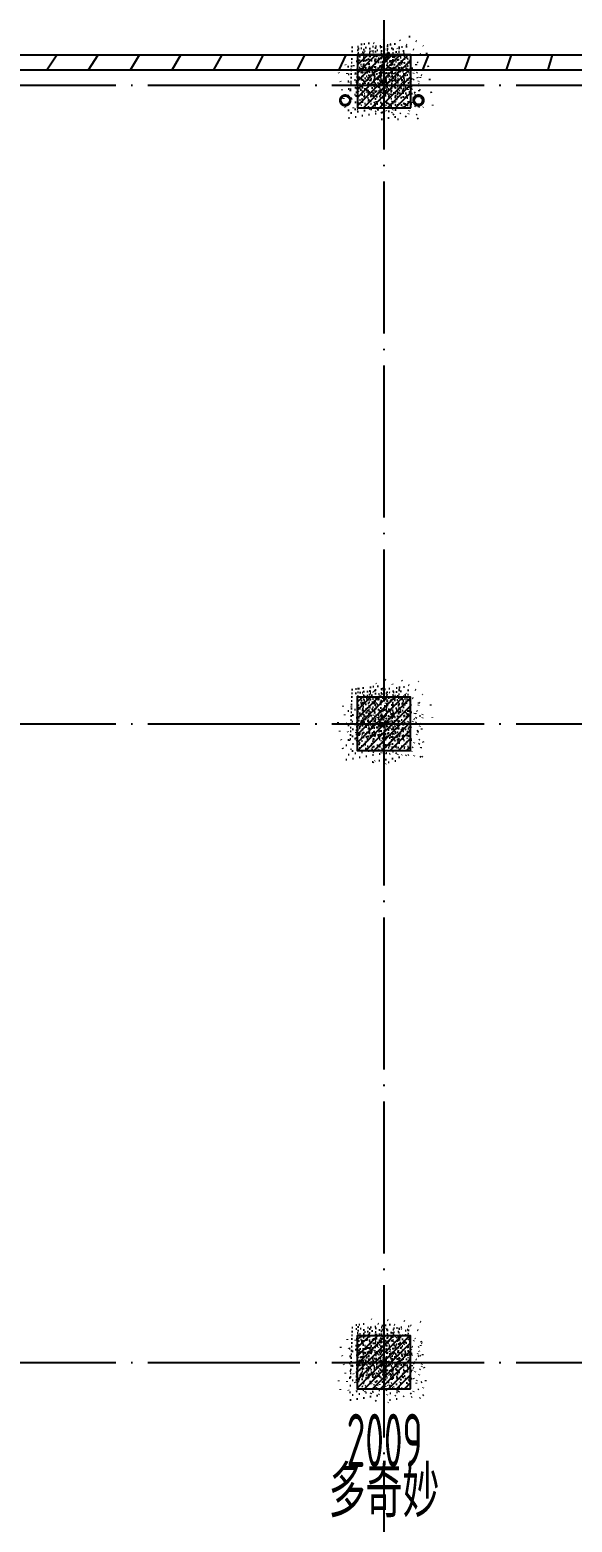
# Model space of a CAD drawing. Header units: inches. Extents: x 0 to 1813292486, y 0 to 3473589894.
# Drawn here: x 600535634 to 600542761, y 3473269116 to 3473288745 of the extents above; entities that cross this region are included whole.
import ezdxf
from ezdxf.enums import TextEntityAlignment as Align
from ezdxf.xclip import XClip

# ---------------------------------------------------------------- set-up
doc = ezdxf.new("R2010")
doc.units = ezdxf.units.IN
doc.header["$LTSCALE"] = 1000
doc.header["$MEASUREMENT"] = 0
doc.header["$XCLIPFRAME"] = 2
doc.linetypes.add('AX-MALL-GIRD-200$0$DOTE', pattern=[2.4200000000000004, 2, -0.2, 0.02, -0.2])
doc.linetypes.add('PX-MALL-P02-LG$0$CONTINOUS', pattern=[0])
for name, color, linetype in [('A-Anno-Note', 241, 'Continuous'), ('AX-MALL-DIM-P02$0$A-Detl-Thin', 131, 'Continuous'), ('AX-MALL-GIRD-200$0$A-Grid', 222, 'AX-MALL-GIRD-200$0$DOTE'), ('AX-MALL-P02-200$0$A-Anno-Note', 241, 'Continuous'), ('AX-MALL-WALL-P02$0$A-Anno-Note', 241, 'Continuous'), ('AX-MALL-WALL-P02-QT$0$A-Detl-Thin', 131, 'Continuous'), ('AX-MALL-WALL-P02-QT$0$A-Wall', 2, 'Continuous'), ('AX-MALL-WALL-P02-QT$0$A-Wall-Patt', 13, 'Continuous'), ('AX-MALL-WALL-P02-QT$0$A-Wind', 4, 'Continuous'), ('AX-MALL-WORD-P02$0$A-Anno-Note', 241, 'Continuous'), ('AX-MALL-ZTKD-P02$0$A-Anno-Note', 241, 'Continuous'), ('PX-MALL-P02-LG$0$$8$P-Pipe-Risr', 7, 'Continuous'), ('PX-MALL-P02-LG$0$$8$P-Pipe-Risr-Arch', 6, 'Continuous'), ('PX-MALL-P02-LG$0$$8$P-Pipe-Risr-W100', 6, 'Continuous'), ('PX-MALL-P02-LG$0$P-Airr-Pipe', 140, 'Continuous'), ('PX-MALL-P02-LG$0$P-Pipe-Risr', 7, 'Continuous'), ('PX-MALL-P02-LG$0$P-Pipe-Risr-Arch', 6, 'Continuous'), ('PX-MALL-P02-LG$0$P-Pipe-Risr-W100', 6, 'Continuous'), ('PX-MALL-P02-LG$0$P-Pipe-Risr-W50', 6, 'Continuous'), ('PX-MALL-P02-LG$0$P-Sewr-Pipe', 123, 'PX-MALL-P02-LG$0$CONTINOUS'), ('SX-MALL-WALL-L-1F~2F$0$S-COLU', 30, 'Continuous'), ('SX-MALL-WALL-L-1F~2F$0$S-PATT-WALL', 83, 'Continuous'), ('SX-MALL-WALL-L-1F~2F$0$单形心', 4, 'Continuous')]:
    doc.layers.add(name, color=color, linetype=linetype)
doc.styles.add('AX-MALL-WORD-P02$0$STANDARD', font='gbenor.shx', dxfattribs={"bigfont": 'gbcbig.shx'})
doc.styles.add('PX-MALL-P02-LG$0$$8$jzfz', font='gbenor.shx', dxfattribs={"bigfont": 'gbcbig.shx'})
doc.styles.add('PX-MALL-P02-LG$0$jzfz', font='gbenor.shx', dxfattribs={"bigfont": 'gbcbig.shx'})
pattern_1 = [(24.56816131876918, (600332848.5159376, 3473133887.589986), (-31.18316060756021, 68.21004687377882), []), (29.56816131876925, (600332848.5159376, 3473133887.589986), (97.53445422577846, -46.37920049590846), [11.25, -123.75]), (334.5681613187692, (600332848.5159376, 3473133887.589986), (19.88439775835759, 112.9961142864107), [9, -99]), (80.01956131876923, (600332856.6438087, 3473133883.725054), (117.4189029535321, 66.61682170576017), [9.5610285, -105.1713168]), (25.75236131876919, (600332858.9887226, 3473133915.702631), (141.3476152674957, -79.15081590010527), [16.87499999999951, -185.6249999999961]), (76.20376131876925, (600332870.7676862, 3473133909.106722), (182.3878362713222, 87.98253900728311), [14.3415432, -157.75695]), (330.7523613187692, (600332858.9887226, 3473133915.702631), (182.387767611897, 87.98268144025062), [13.49999999999976, -148.4999999999961]), (0.5681613187692669, (600332870.4268485, 3473133903.438077), (62.82047321120105, -87.84980446922418), [11.25, -123.75]), (305.5681613187692, (600332870.4268485, 3473133903.438077), (72.17288940056439, 89.18848105901375), [9, -99]), (51.01956131876926, (600332875.6618832, 3473133896.117257), (134.9933625470349, 1.33857134020591), [9.5610285, -105.1713168]), (17.06816131876921, (600332848.5159376, 3473133887.589986), (19.14085714793764, 46.15589493924091), [0.75, -97.8, 0.75, -100.5, 0.75, -99.375]), (347.0681613187692, (600332848.5159376, 3473133887.589986), (57.63084699394109, 41.66442757030211), [0.75, -57.3, 0.75, -95.55, 0.75, -37.875]), (307.0681613187692, (600332817.1703391, 3473133899.267141), (73.85474001336534, -31.12342331039777), [0.75, -37.5, 0.75, -117, 0.75, -155.25]), (297.0681613187692, (600332803.1140169, 3473133904.503534), (87.2164167648191, -16.46683781742514), [0.75, -48.75, 0.75, -77.69999999999999, 0.75, -110.25])]

# ---------------------------------------------------------------- blocks, each defined once
blk = doc.blocks.new('AX-MALL-WORD-P02')
at = {"layer": 'AX-MALL-WORD-P02$0$A-Anno-Note', "style": 'AX-MALL-WORD-P02$0$STANDARD', "width": 0.6}
blk.add_text('2009', height=700, rotation=339.5681613092015, dxfattribs=at).set_placement((600365743.2286949, 3473140014.422213))
at = {"layer": 'AX-MALL-WORD-P02$0$A-Anno-Note', "style": 'AX-MALL-WORD-P02$0$STANDARD'}
blk.add_text('多奇妙', height=675.177304964539, rotation=339.5681613092015, dxfattribs=at).set_placement((600365288.9973524, 3473139476.630774))
blk = doc.blocks.new('AX-MALL-GIRD-200')
at = {"layer": 'AX-MALL-GIRD-200$0$A-Grid'}
for p, q in [((600244912.440112, 3473204422.954183), (600602808.4442104, 3473071096.1909)), ((600241980.060326, 3473196551.41375), (600599876.0644244, 3473063224.650467)), ((600239047.6805397, 3473188679.873316), (600596943.6846381, 3473055353.110034)), ((600378016.9458635, 3473171563.05953), (600339287.4069142, 3473067599.332448))]:
    blk.add_line(p, q, dxfattribs=at)
blk = doc.blocks.new('SX-MALL-WALL-L-1F~2F$0$BANWANG_XINGXIN')
at = {"color": 0}
for points in [[(0.7071067811865476, 0.7071067811865475), (-0.7071067811865477, -0.7071067811865475)], [(-0.7071067811865475, 0.7071067811865476), (0.7071067811865474, -0.7071067811865477)]]:
    blk.add_lwpolyline(points, dxfattribs=at)
blk = doc.blocks.new('SX-MALL-WALL-L-1F~2F')
at = {"layer": 'SX-MALL-WALL-L-1F~2F$0$S-PATT-WALL'}
h = blk.add_hatch(dxfattribs=at)
h.set_pattern_fill('钢筋混凝土', color=256, scale=15, pattern_type=2)
h.set_pattern_definition(pattern_1)
h.paths.add_polyline_path([(600372774.225561, 3473156470.546607), (600373018.5905432, 3473157126.50831), (600372362.6288403, 3473157370.873292), (600372118.2638582, 3473156714.911589)])
h = blk.add_hatch(dxfattribs=at)
h.set_pattern_fill('钢筋混凝土', color=256, scale=15, pattern_type=2)
h.set_pattern_definition(pattern_1)
h.paths.add_polyline_path([(600369818.9588025, 3473148554.175458), (600370063.3237846, 3473149210.137161), (600369407.3620818, 3473149454.502142), (600369162.9970996, 3473148798.54044)])
h = blk.add_hatch(dxfattribs=at)
h.set_pattern_fill('钢筋混凝土', color=256, scale=15, pattern_type=2)
h.set_pattern_definition(pattern_1)
h.paths.add_polyline_path([(600366886.5790176, 3473140682.635024), (600367130.9439996, 3473141338.596727), (600366474.9822968, 3473141582.961709), (600366230.6173147, 3473140927.000006)])
at = {"layer": 'SX-MALL-WALL-L-1F~2F$0$S-COLU'}
for points in [[(600372774.225561, 3473156470.546607), (600373018.5905432, 3473157126.50831), (600372362.6288403, 3473157370.873292), (600372118.2638582, 3473156714.911589)], [(600369818.9588025, 3473148554.175458), (600370063.3237846, 3473149210.137161), (600369407.3620818, 3473149454.502142), (600369162.9970996, 3473148798.54044)], [(600366886.5790176, 3473140682.635024), (600367130.9439996, 3473141338.596727), (600366474.9822968, 3473141582.961709), (600366230.6173147, 3473140927.000006)]]:
    blk.add_lwpolyline(points, close=True, dxfattribs=at)
at = {"layer": 'SX-MALL-WALL-L-1F~2F$0$单形心', "xscale": 50, "yscale": 50, "zscale": 50}
for p in [(600372568.4272007, 3473156920.709949), (600369613.1604421, 3473149004.3388), (600366680.7806572, 3473141132.798367)]:
    blk.add_blockref('SX-MALL-WALL-L-1F~2F$0$BANWANG_XINGXIN', p, dxfattribs=at)
blk = doc.blocks.new('SX-MALL-WALL-L-2F~3F')
ref = blk.add_blockref('SX-MALL-WALL-L-1F~2F', (0, 0))
XClip(ref).set_block_clipping_path([(600349769.7341375, 3473074679.418533), (600357001.7302529, 3473071985.287766), (600356499.8725733, 3473070638.124951), (600359302.5086629, 3473069594.060767), (600362345.1765132, 3473077761.653201), (600381551.4312518, 3473070606.759726), (600391553.7259278, 3473066880.611454), (600387749.827644, 3473056669.608357), (600391632.1759799, 3473055223.319679), (600395635.5522461, 3473065969.791956), (600406982.2408491, 3473061742.817497), (600403058.8006672, 3473051210.921831), (600412723.2437257, 3473047610.6332), (600445093.3740637, 3473134503.466942), (600393055.2444371, 3473153889.197227), (600387463.4997383, 3473138878.984498), (600380158.3525343, 3473141600.366193), (600382830.751978, 3473148774.027779), (600388210.8522022, 3473146769.782572), (600390696.2253517, 3473153441.399696), (600277474.697425, 3473195619.741203), (600273446.9822528, 3473184807.934726), (600257129.111771, 3473190886.82031), (600241575.9633431, 3473149136.690594), (600258197.8999482, 3473142944.531458), (600255239.7303221, 3473135003.762026), (600263182.3271956, 3473132044.911624), (600260741.6763649, 3473125493.34496), (600269350.4970673, 3473122286.306632), (600271511.1407766, 3473128086.235537), (600286270.1853781, 3473122588.058336), (600284109.5416689, 3473116788.129431), (600282580.7823727, 3473112684.400902), (600291840.7574171, 3473109234.788475), (600290827.7957876, 3473106515.642598), (600293360.405141, 3473105572.171298), (600294731.2544166, 3473109252.0137), (600323175.4764534, 3473098655.706329), (600321336.3302773, 3473093718.790065), (600344750.773286, 3473084996.222976), (600341987.4689643, 3473077578.540671), (600344583.6790427, 3473076611.376234), (600346015.5062013, 3473080454.904757), (600351201.5612961, 3473078522.947055)])
blk = doc.blocks.new('SX-MALL-WALL-2F~3F')
blk.add_blockref('SX-MALL-WALL-L-2F~3F', (0, 0))
blk = doc.blocks.new('AX-MALL-WALL-P02-QT')
at = {"layer": 'AX-MALL-WALL-P02-QT$0$A-Wall-Patt'}
h = blk.add_hatch(dxfattribs=at)
h.set_pattern_fill('普通砖', color=256, scale=200, style=0)
h.set_pattern_definition([(45, (0, 359.0227), (-353.55353201463, 353.55353201463), [])])
h.paths.add_polyline_path([(600364568.0419888, 3473160096.729701), (600364650.1143757, 3473160030.584146), (600379409.2478706, 3473154532.373841), (600379479.0664369, 3473154719.791471), (600364626.2241274, 3473160252.911058)])
at = {"layer": 'AX-MALL-WALL-P02-QT$0$A-Wall'}
for p, q in [((600364626.2241274, 3473160252.911058), (600379479.0664369, 3473154719.791471)), ((600364650.1143757, 3473160030.584146), (600379409.2478706, 3473154532.373841))]:
    blk.add_line(p, q, dxfattribs=at)
at = {"layer": 'AX-MALL-WALL-P02-QT$0$A-Detl-Thin'}
blk.add_blockref('SX-MALL-WALL-2F~3F', (0, 0), dxfattribs=at)
at = {"layer": 'AX-MALL-WALL-P02-QT$0$A-Wind'}
blk.add_blockref('AX-MALL-GIRD-200', (0, 0), dxfattribs=at)
blk = doc.blocks.new('AX-MALL-WALL-P02')
at = {"layer": 'AX-MALL-WALL-P02$0$A-Anno-Note'}
blk.add_blockref('AX-MALL-WORD-P02', (0, 0), dxfattribs=at)
blk.add_blockref('AX-MALL-WALL-P02-QT', (0, 0), dxfattribs=at)
blk = doc.blocks.new('PX-MALL-P02-LG$0$P-Risr')
at = {"layer": 'PX-MALL-P02-LG$0$P-Pipe-Risr-W50'}
h = blk.add_hatch(color=0, dxfattribs=at)
edge = h.paths.add_edge_path()
edge.add_ellipse((0, 0), major_axis=(47.05795628796547, 47.05795628796547), ratio=0.9999999999999695, start_angle=225.0000000000009, end_angle=405.0000000000009, ccw=False)
edge.add_ellipse((0, 0), major_axis=(47.05795628796764, 47.05795628796764), ratio=0.9999999999998785, start_angle=133.9675974886221, end_angle=225.0000000000035, ccw=False)
edge.add_line((-66.53919663240958, 1.199087783927098), (-54.4367953546693, 1.199087783927098))
edge.add_ellipse((0, 0), major_axis=(-38.50196423560672, 38.50196423560672), ratio=0.9999999999999859, start_angle=43.73814098242129, end_angle=134.9999999999996)
edge.add_ellipse((0, 0), major_axis=(38.50196423561096, 38.50196423561096), ratio=0.9999999999998216, start_angle=225.0000000000051, end_angle=405.0000000000051)
edge.add_ellipse((0, 0), major_axis=(38.50196423560679, 38.50196423560679), ratio=0.9999999999999831, start_angle=45.00000000000048, end_angle=133.7381409824204)
edge.add_line((-54.43679535467527, 1.199087783927098), (-66.53919663241555, 1.199087783927098))
edge.add_ellipse((0, 0), major_axis=(-47.05795628796762, 47.05795628796762), ratio=0.9999999999998742, start_angle=-45.00000000000358, end_angle=43.967597488629224, ccw=False)
at = {"layer": 'PX-MALL-P02-LG$0$P-Pipe-Risr-Arch', "ltscale": 0.7}
blk.add_circle((0, 0), 59.29000000000001, dxfattribs=at)
at = {"layer": 'PX-MALL-P02-LG$0$P-Pipe-Risr-W100', "color": 0, "const_width": 15}
blk.add_lwpolyline([(-75, 0, 1), (75, 0, 1)], format="xyb", close=True, dxfattribs=at)
at = {"layer": 'PX-MALL-P02-LG$0$P-Pipe-Risr-W50'}
blk.add_circle((0, 0), 54.45000000000001, dxfattribs=at)
at = {"layer": 'PX-MALL-P02-LG$0$P-Pipe-Risr', "style": 'PX-MALL-P02-LG$0$jzfz', "width": 0.6, "flags": 1}
for tag, p in [('SYS-MARK', (0.3310501334344735, -45.65933377496549)), ('RANGE', (0.3337570973526454, -45.67887874227017))]:
    blk.add_attdef(tag, text='', height=0.015625, dxfattribs=at).set_placement(p, align=Align.MIDDLE)
blk = doc.blocks.new('PX-MALL-P02-LG$0$$8$P-Risr')
at = {"layer": 'PX-MALL-P02-LG$0$$8$P-Pipe-Risr-Arch', "ltscale": 0.7}
blk.add_circle((0, 0), 59.29000000000001, dxfattribs=at)
at = {"layer": 'PX-MALL-P02-LG$0$$8$P-Pipe-Risr-W100', "color": 0, "const_width": 15}
blk.add_lwpolyline([(-75, 0, 1), (75, 0, 1)], format="xyb", close=True, dxfattribs=at)
at = {"layer": 'PX-MALL-P02-LG$0$$8$P-Pipe-Risr', "style": 'PX-MALL-P02-LG$0$$8$jzfz', "width": 0.6, "flags": 1}
for tag, p in [('SYS-MARK', (0.3310501334344735, -45.65933377496549)), ('RANGE', (0.3337570973526454, -45.67887874227017))]:
    blk.add_attdef(tag, text='', height=0.015625, dxfattribs=at).set_placement(p, align=Align.MIDDLE)
blk = doc.blocks.new('PX-MALL-P02-LG')
at = {"layer": 'PX-MALL-P02-LG$0$P-Airr-Pipe', "rotation": 249.5681612531986}
blk.add_blockref('PX-MALL-P02-LG$0$$8$P-Risr', (600372000.2443026, 3473156864.797425), dxfattribs=at)
at = {"layer": 'PX-MALL-P02-LG$0$P-Sewr-Pipe', "ltscale": 0.7, "rotation": 249.5681613098698}
blk.add_blockref('PX-MALL-P02-LG$0$P-Risr', (600372902.7473385, 3473156529.382047), dxfattribs=at)
blk = doc.blocks.new('AX-MALL-ZTKD-P02')
at = {"layer": 'AX-MALL-ZTKD-P02$0$A-Anno-Note'}
blk.add_blockref('AX-MALL-GIRD-200', (0, 0), dxfattribs=at)
blk = doc.blocks.new('AX-MALL-DIM-P02')
at = {"layer": 'AX-MALL-DIM-P02$0$A-Detl-Thin'}
blk.add_blockref('AX-MALL-ZTKD-P02', (-2.384185791015625e-06, 9.5367431640625e-07), dxfattribs=at)
blk = doc.blocks.new('AX-MALL-P02-200')
at = {"layer": 'AX-MALL-P02-200$0$A-Anno-Note'}
blk.add_blockref('AX-MALL-WALL-P02', (0, 0), dxfattribs=at)
for name in ['AX-MALL-DIM-P02', 'PX-MALL-P02-LG']:
    blk.add_blockref(name, (0, 0), dxfattribs=at)

msp = doc.modelspace()

# ---------------------------------------------------------------- block references
at = {"layer": 'A-Anno-Note', "rotation": 20.43183869077545}
msp.add_blockref('AX-MALL-P02-200', (1250392458.527329, 9048125.682563305), dxfattribs=at)

doc.saveas('drawing.dxf')
